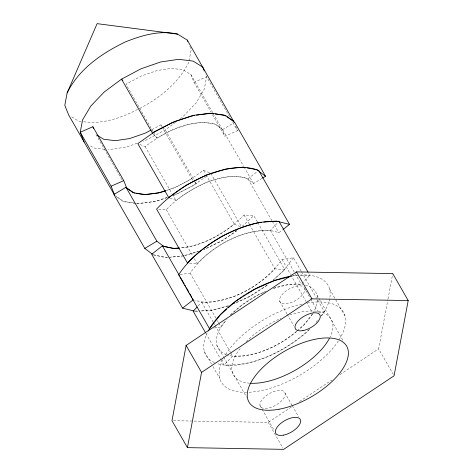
<?xml version="1.0" encoding="UTF-8"?>
<svg xmlns="http://www.w3.org/2000/svg" width="473" height="473" viewBox="0 0 473 473"><rect width="100%" height="100%" fill="white"/><g stroke="black" fill="none" stroke-linecap="round" stroke-linejoin="round"><path stroke-width="0.35" stroke-dasharray="2.37 1.77" d="M189.099 60.828L191.169 49.813L189.626 45.946M393.359 374.563L378.637 348.855L387.872 299.657M388.008 298.93L392.761 273.607M188.845 62.205C178.339 83.343 159.023 98.751 138.228 109.139M180.071 274.577L190.116 273.087C207.954 247.876 239.125 229.718 270.396 230.375L277.97 222.458M213.82 328.067L220.997 327.003L227.152 319.08M301.112 271.07L293.479 257.755L281.997 259.458C264.165 284.663 232.994 302.821 201.717 302.164L198.187 305.86M293.479 257.755L282.487 271.892L273.613 279.661M312.434 313.936L304.08 324.685L297.056 330.828M316.005 322.415L318.205 319.588M320.842 316.195L324.36 311.666L316.733 298.351M220.743 359.344L224.013 365.055L232.598 356.08C256.1 356.955 278.845 346.177 296.518 331.301M273.571 288.329L288.116 284.657L301.271 284.291L309.856 275.316L308.768 273.412M158.65 209.226L166.289 209.74C178.085 197.342 192.677 188.053 208.487 181.626C221.122 177.47 235.022 173.863 247.964 178.847L271.94 220.714M257.424 221.967L253.794 215.623L244.074 214.967C227.016 232.202 204.502 245.818 179.994 247.929M189.525 263.142L197.164 263.656C208.965 251.258 223.558 241.969 239.368 235.542C251.997 231.386 265.897 227.779 278.839 232.763L282.777 229.677M242.105 226.449L253.794 215.623M257.791 222.6L284.675 269.539L274.949 268.883C263.154 281.287 248.561 290.57 232.746 296.997C220.572 300.846 207.186 304.772 194.669 300.119M273.518 279.868L284.675 269.539M230.871 314.74L242.217 304.813L257.07 295.448L261.681 293.42M308.928 329.693C286.035 350.688 255.668 366.149 224.013 365.055M247.964 178.847L257.531 171.35M175.666 122.217L165.308 129.904L145.909 140.227L143.195 141.167M180.266 118.806L182.572 117.097L195.999 103.061L204.283 89.166L206.606 76.774L205.578 74.19M139.801 144.419L145.105 146.577C164.823 131.902 190.306 117.848 215.611 124.263L222.612 129.602L243.684 166.39M209.468 172.728L203.496 170.304L189.301 180.284L173.638 188.124L166.177 190.483M206.654 176.181L193.049 185.741L173.473 195.544M170.014 198.063L175.986 200.493C195.704 185.818 221.181 171.764 246.492 178.179L253.493 183.518L261.941 178.469M240.343 226.644L234.371 224.22C218.692 236.122 200.475 246.315 180.515 247.905M236.943 230.511L223.93 239.657L204.354 249.46M237.103 230.611L220.743 241.508L203.668 249.531M267.375 284.929L251.624 295.424L233.893 303.755M173.461 420.704L268.25 422.395L291.557 406.869M299.527 401.559L332.028 379.908M340.004 374.592L378.637 348.855M266.955 285.485L248.39 297.192L233.899 303.56M222.612 129.602L233.485 123.116M137.584 109.482C120.698 118.191 101.11 124.919 81.959 121.443M151.874 129.643L160.932 124.825L162.245 126.35M153.293 134.072L156.794 138.134L172.314 129.874L188.035 124.417L202.409 122.282L214.027 123.69L221.76 128.496L224.846 136.236L237.487 130.69L235.17 124.884M193.12 180.266L191.807 178.741L176.287 187.001L166.035 190.566M195.095 181.916L196.189 183.82L176.784 194.143L173.396 195.319M153.163 131.79L125.919 84.218L141.439 75.964L157.154 70.501L171.528 68.366L183.152 69.773L190.885 74.58L193.971 82.32L206.606 76.774L229.854 117.369M262.338 293.13L264.318 292.267M137.099 143.289L126.261 147.056L108.293 149.716M167.3 197.436L157.137 200.972L139.174 203.632L134.811 203.106M167.206 197.531L153.973 201.717L136.466 203.65M199.476 251.003L184.854 255.633L182.667 255.875M183.814 255.668L181.75 256.26L170.416 257.058M184.505 255.473L198.288 251.547M228.477 305.659L212.625 310.176L200.582 311.021M291.291 276.309L293.408 275.777L297.7 275.658M227.921 306.055L209.586 310.678L200.286 310.938M318.619 312.523L324.36 311.666M168.802 257.407L181.934 255.952M167.578 257.259L164.746 257.454L153.075 254.58M197.749 311.222L194.249 311.033M300.562 275.576L309.856 275.316M194.563 311.098L199.571 310.962M81.232 121.354L78.329 120.999L70.471 116.116M104.663 149.279L93.766 147.96L88.936 144.957M134.09 203.018L124.647 201.876L116.187 196.614M135.739 203.52L122.667 201.161L115.666 195.822M153.542 255.071L167.347 257.566M162.682 126.859L165.308 129.904L194.734 181.283M194.876 182.294L196.189 183.82M329.515 288.855L344.953 315.81M232.763 122.442L237.487 130.69M244.044 167.028L253.493 183.518M190.885 74.58L212.679 112.639M213.045 113.278L221.76 128.496M316.999 295.122L342.848 340.258M193.971 82.32L211.047 112.136M212.495 114.673L224.846 136.236M301.472 271.709L316.366 297.712M272.3 221.346L278.839 232.763M304.701 288.601L305.777 290.481M306.137 291.108L310.448 298.629M310.802 299.255L318.347 312.422M270.396 230.375L301.271 284.291M281.997 259.458L290.351 274.044M290.712 274.677L305.972 301.319M306.333 301.957L312.145 312.103M244.074 214.967L249.159 223.847M249.519 224.48L274.949 268.883M210.792 173.266L241.307 226.549M279.673 301.13L286.851 313.67M287.212 314.297L293.674 325.584M203.496 170.304L205.678 174.105M206.039 174.744L234.371 224.22M160.932 124.825L162.02 126.729M162.387 127.367L191.807 178.741M153.524 132.428L156.794 138.134M145.105 146.577L171.989 193.516M172.355 194.149L175.986 200.493M285.077 393.158A14.072 6.604 -29.8 0 1 267.878 408.205A14.072 6.604 -29.8 0 1 264.732 396.906A14.072 6.604 -29.8 0 1 285.077 393.158L291.9 405.065M292.261 405.692L298.723 416.979M166.289 209.74L192.807 256.047M194.261 258.583L197.164 263.656M190.116 273.087L215.913 318.122M217.361 320.659L218.455 322.562M218.816 323.195L220.997 327.003M201.717 302.164L212.98 321.829M213.347 322.462L214.795 324.998M215.162 325.637L230.416 352.273M230.783 352.911L232.598 356.08M260.049 405.686L274.411 430.767M268.25 422.395L282.972 448.097M216.871 345.249L223.339 356.536M223.694 357.162L246.675 397.285M95.966 134.462L122.123 180.136M205.85 333.341L220.383 358.711M204.36 351.516L211.537 364.056M212.974 366.563L219.797 378.477M307.326 302.974A70.371 33.033 -29.8 0 1 338.721 340.365M338.337 340.956A70.371 33.033 -29.8 0 1 247.231 392.342M246.545 392.354A70.371 33.033 -29.8 0 1 223.274 358.682M225.656 354.508A70.371 33.033 -29.8 0 1 302.442 303.926M289.766 314.971A56.293 26.429 -29.8 0 1 330.071 337.083M249.726 383.201A56.293 26.429 -29.8 0 1 241.36 347.011M246.137 341.707A56.293 26.429 -29.8 0 1 281.045 318.294M299.988 275.079A70.371 33.033 -29.8 0 1 329.728 298.362M329.598 299.007A70.371 33.033 -29.8 0 1 320.842 316.957M309.898 329.273A70.371 33.033 -29.8 0 1 217.278 363.625M214.5 362.566A70.371 33.033 -29.8 0 1 207.133 333.146M292.639 275.895A70.371 33.033 -29.8 0 1 297.103 275.316M305.375 285.059A56.293 26.429 -29.8 0 1 317.519 299.09M317.507 299.799A56.293 26.429 -29.8 0 1 312.949 313.244M312.6 313.83A56.293 26.429 -29.8 0 1 298.824 329.74M296.677 331.591A56.293 26.429 -29.8 0 1 227.211 354.933M226.484 354.691A56.293 26.429 -29.8 0 1 224.977 321.232M230.191 315.272A56.293 26.429 -29.8 0 1 266.275 291.055M273.607 288.252A56.293 26.429 -29.8 0 1 302.602 284.48M304.198 287.56A14.072 6.604 -29.8 0 1 289.973 303.027A14.072 6.604 -29.8 0 1 282.275 294.425A14.072 6.604 -29.8 0 1 303.808 287.123"/><path stroke-width="0.71" d="M234.141 122.306L187.308 40.14L177.641 34.127L97.107 23.65L67.131 92.927L64.801 105.319L68.662 114.992L114.614 195.231M186.114 345.432L171.989 420.68L187.426 447.635L283.688 449.35L394.074 375.816L408.199 300.568L392.761 273.607L296.494 271.892L186.114 345.432L201.551 372.387L187.426 447.635M67.131 92.927C78.908 68.91 102.014 53.142 125.505 41.861C141.977 35.351 159.886 29.965 177.641 34.127M214.346 322.48L209.509 328.705L178.634 274.789C189.815 257.785 206.198 245.28 223.723 235.347C240.899 226.863 259.535 220.176 278.981 221.399L308.041 272.146M215.227 321.35L220.501 314.563L226.608 309.224M197.176 306.918L193.138 311.139L205.489 332.702M228.27 307.769L236.039 300.976L242.229 297.068M179.273 247.982L172.834 248.437L162.399 245.859L151.703 254.238L182.578 308.154L194.249 311.033M182.578 308.154L193.274 299.776L192.546 298.51M283.345 229.234L289.535 224.385L258.66 170.469C242.478 164.237 225.107 168.749 209.314 173.946C189.555 181.981 171.315 193.587 156.563 209.09L187.444 263.006C206.843 242.779 232.107 228.406 259.488 222.369L261.616 222.215M201.551 372.387L311.938 298.853L408.199 300.568M243.465 296.287L245.321 295.117M246.557 294.336L254.598 289.263L274.37 280.584L289.884 276.664M165.503 190.702L158.041 193.061L144.034 194.61L132.99 192.612L125.989 187.278L113.916 194.486L144.791 248.402L152.377 254.184M144.791 248.402L156.87 241.189L163.871 246.528L174.915 248.526L179.113 248.059M262.55 178.108L265.566 176.311L234.691 122.395L225.94 115.719L212.135 113.23L194.628 115.164L175.128 121.33L155.552 131.133L137.809 143.609L168.684 197.525L186.427 185.049L206.009 175.246L225.509 169.08L228.424 168.755M151.23 129.986L145.412 133.084L129.691 138.548L115.317 140.682L103.699 139.275L97.154 135.201M126.841 188.378L123.755 180.639L92.879 126.723L80.239 132.274L84.099 141.947M204.295 70.968L202.746 67.095L193.085 61.088L178.558 59.326L160.589 61.993L140.942 68.822L121.537 79.145L104.279 91.951L90.851 105.987L82.568 119.882L80.239 132.274L111.12 186.191L123.755 180.639M161.252 192.227L165.355 190.802M194.344 115.483L191.464 115.909L171.823 122.738L152.418 133.061L121.537 79.145L122.85 80.664M196.496 115.164L209.433 113.242L213.79 113.768M160.572 192.464L146.198 194.598L136.029 193.362M229.884 168.595L243.016 167.146L245.919 167.667M263.739 222.068L276.492 221.169L289.535 224.385M215.245 113.946L223.96 115.004L225.775 116.127M247.373 167.933L256.815 169.636L265.566 176.311M226.981 116.878L233.627 121.011M127.438 188.751L134.574 193.191M296.494 271.892L311.938 298.853M162.399 245.859L179.474 275.676M180.195 276.942L184.192 283.918M184.919 285.189L185.647 286.455M186.374 287.726L188.916 292.166M189.643 293.437L191.825 297.239M125.989 187.278L156.87 241.189M187.308 40.14L187.822 41.429M92.879 126.723L93.648 128.662M111.12 186.191L114.72 195.219M329.356 338.479A56.293 26.429 -29.8 0 1 250.513 383.254M208.203 331.017A70.371 33.033 -29.8 0 1 290.369 276.285M302.939 330.603A14.072 6.604 -29.8 0 0 320.138 315.556A14.072 6.604 -29.8 0 0 299.793 319.31A14.072 6.604 -29.8 0 0 302.939 330.603M283.315 435.16A14.072 6.604 -29.8 0 0 300.515 420.113A14.072 6.604 -29.8 0 0 280.17 423.867A14.072 6.604 -29.8 0 0 283.315 435.16M279.07 409.222A56.293 26.429 -29.8 0 0 347.874 349.039A56.293 26.429 -29.8 0 0 266.494 364.044A56.293 26.429 -29.8 0 0 279.07 409.222"/></g></svg>
